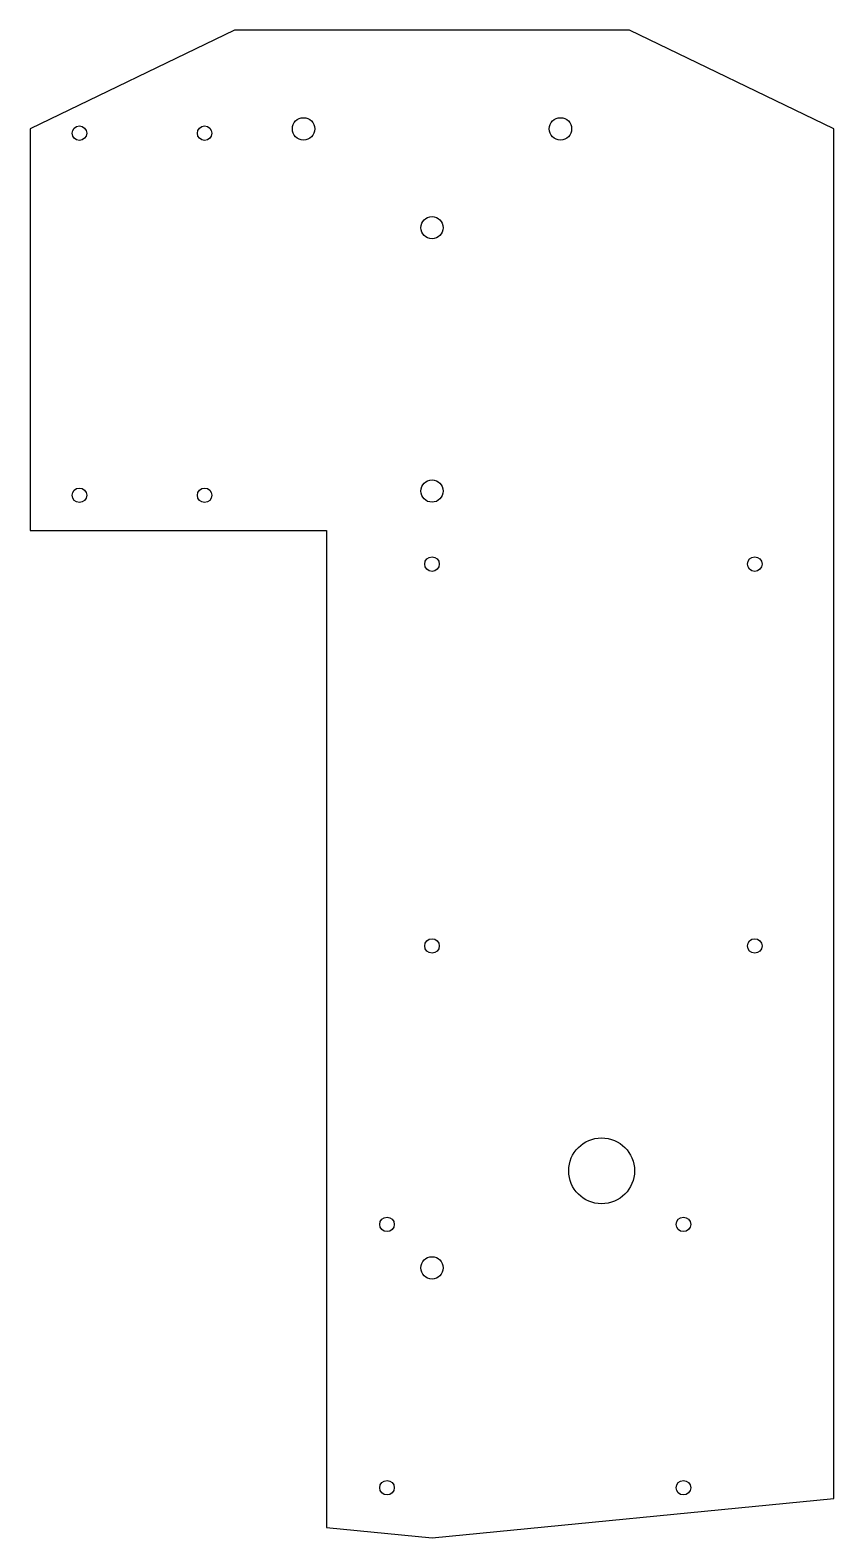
# Model space of a CAD drawing. Header units: millimetres. Extents: x -61 to 61, y -41 to 188.
import ezdxf

# ---------------------------------------------------------------- set-up
doc = ezdxf.new("R2010")
doc.units = ezdxf.units.MM

msp = doc.modelspace()

# ---------------------------------------------------------------- linework, layer by layer
msp.add_lwpolyline([(-61, 112), (-16, 112), (-16, -39.43), (0, -41), (61, -35), (61, 173), (30, 188), (-30, 188), (-61, 173)], close=True)
for centre, radius in [((-19.5, 173), 1.7), ((19.5, 173), 1.7), ((-53.52, 172.35), 1.1), ((-34.52, 172.35), 1.1), ((0, 158), 1.7), ((0, 118), 1.7), ((-53.52, 117.35), 1.1), ((-34.52, 117.35), 1.1), ((0, 106.9), 1.1), ((49, 106.9), 1.1), ((0, 48.9), 1.1), ((49, 48.9), 1.1), ((25.75, 14.75), 5), ((-6.83, 6.61), 1.1), ((38.17, 6.61), 1.1), ((0, 0), 1.7), ((-6.83, -33.39), 1.1), ((38.17, -33.39), 1.1)]:
    msp.add_circle(centre, radius)

doc.saveas('drawing.dxf')
